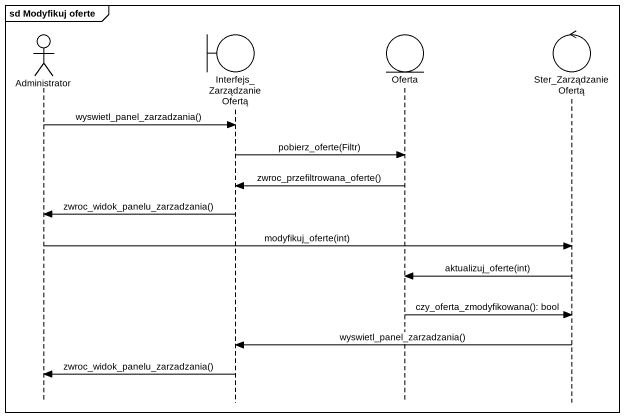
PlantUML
@startuml
mainframe sd Modyfikuj oferte
hide footbox
actor Administrator
boundary Interfejs_ZarządzanieOfertą
entity Oferta
control Ster_ZarządzanieOfertą

Administrator -> Interfejs_ZarządzanieOfertą : wyswietl_panel_zarzadzania()
Interfejs_ZarządzanieOfertą -> Oferta : pobierz_oferte(Filtr)
Oferta -> Interfejs_ZarządzanieOfertą : zwroc_przefiltrowana_oferte()
Interfejs_ZarządzanieOfertą -> Administrator : zwroc_widok_panelu_zarzadzania()
Administrator -> Ster_ZarządzanieOfertą : modyfikuj_oferte(int)
Ster_ZarządzanieOfertą -> Oferta : aktualizuj_oferte(int)
Oferta -> Ster_ZarządzanieOfertą : czy_oferta_zmodyfikowana(): bool
Ster_ZarządzanieOfertą -> Interfejs_ZarządzanieOfertą : wyswietl_panel_zarzadzania()
Interfejs_ZarządzanieOfertą -> Administrator : zwroc_widok_panelu_zarzadzania()
@enduml
